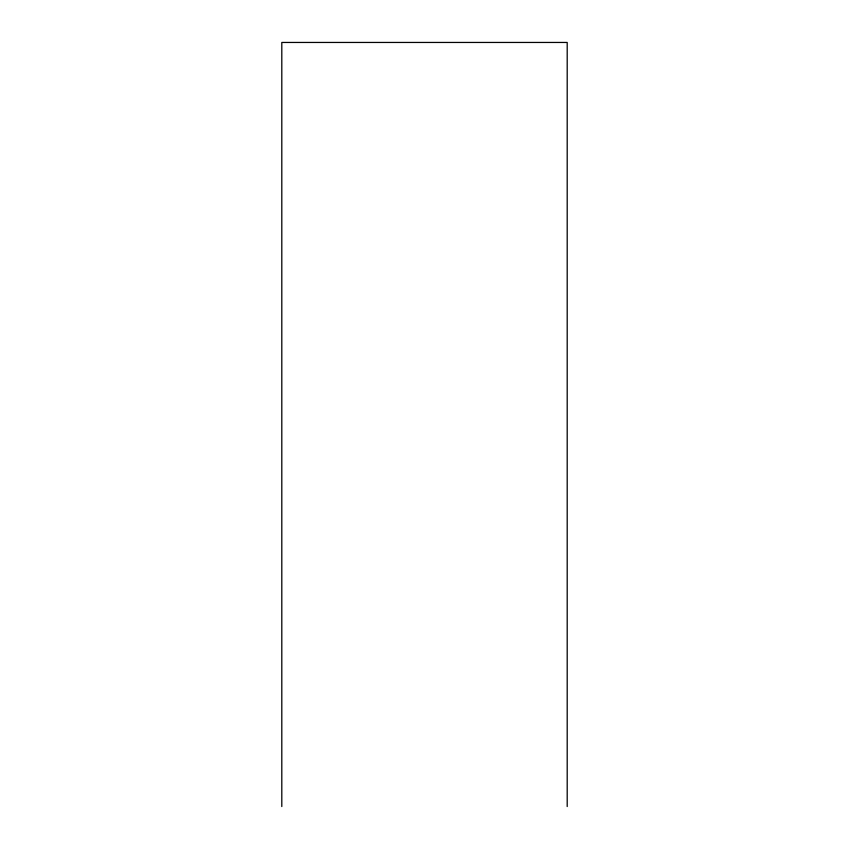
<?xml version="1.0" encoding="UTF-8"?>
<svg xmlns="http://www.w3.org/2000/svg" width="849" height="849" viewBox="0 0 849 849"><rect width="100%" height="100%" fill="white"/><g stroke="black" fill="none" stroke-linecap="round" stroke-linejoin="round"><path stroke-width="1.27" d="M567.196 806.55L567.196 42.45L281.804 42.45L281.804 806.55"/></g></svg>
